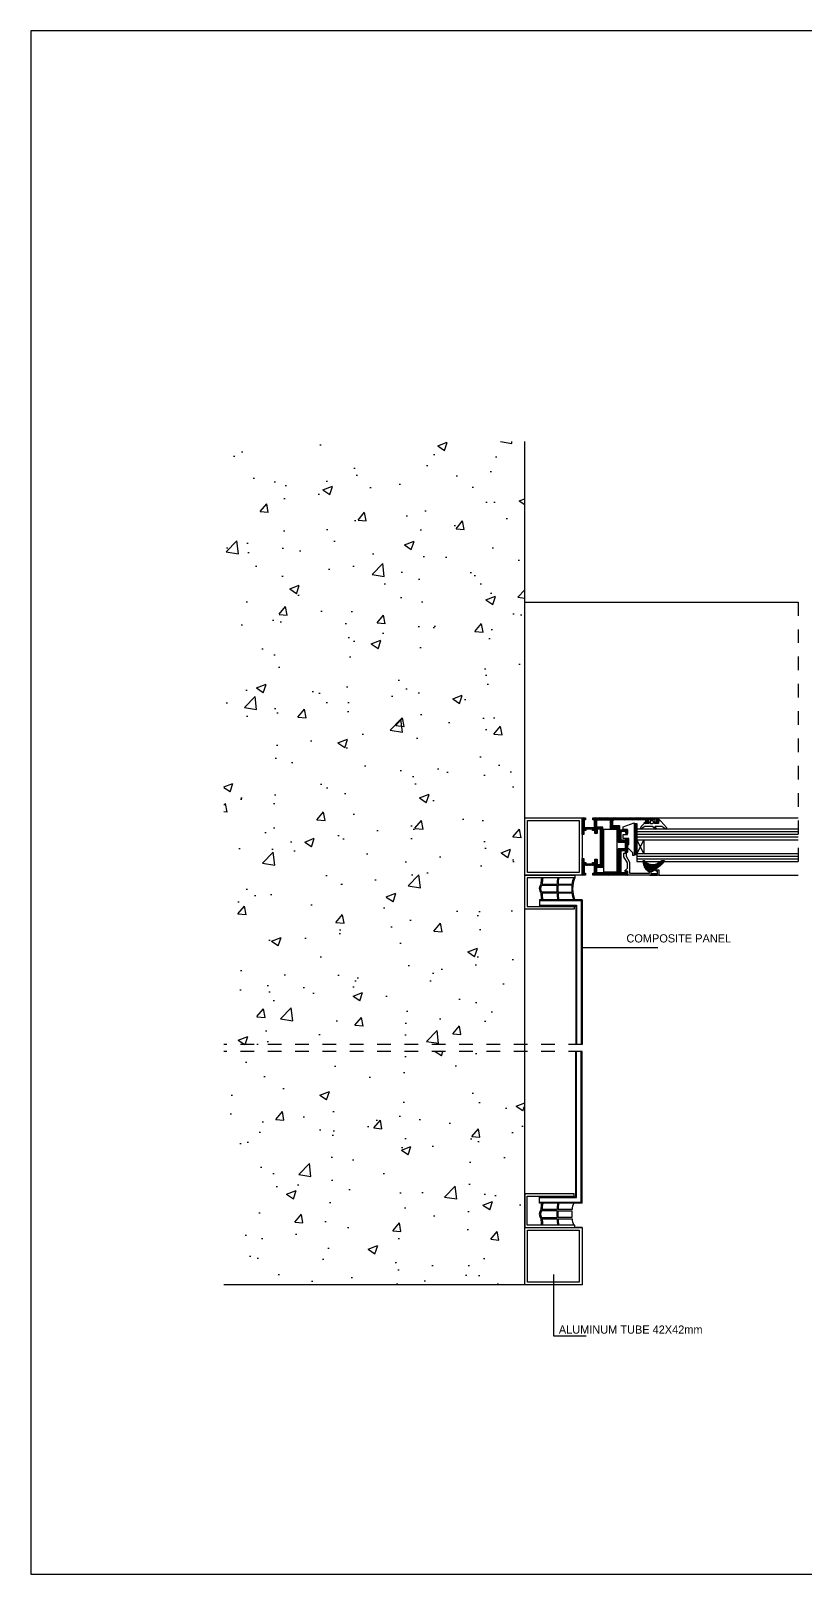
# Model space of a CAD drawing. Header units: millimetres. Extents: x 1398 to 1463.6, y 278.6 to 295.8.
# Drawn here: x 1397.95 to 1403.62, y 284.5 to 295.8 of the extents above; entities that cross this region are included whole.
import ezdxf

# ---------------------------------------------------------------- set-up
doc = ezdxf.new("R2010")
doc.units = ezdxf.units.MM
doc.linetypes.add('CENTER', pattern=[2, 1.25, -0.25, 0.25, -0.25])
for name, color, linetype in [('ACCES', 1, 'Continuous'), ('HATCH', 9, 'Continuous'), ('JOINT', 3, 'Continuous'), ('PARC', 8, 'Continuous'), ('PROFIL', 7, 'Continuous')]:
    doc.layers.add(name, color=color, linetype=linetype)
doc.styles.add('2', font='SCRIPTC.SHX', dxfattribs={"height": 0.2})
doc.styles.add('ROMANS', font='romans')

# ---------------------------------------------------------------- blocks, each defined once
blk = doc.blocks.new('2647000')
at = {"layer": 'ACCES'}
for p, q in [((-40.8, 7.6), (-40.8, -15.4)), ((-40.3, 7.6), (-40.3, -15.4)), ((-39.8, 7.6), (-39.8, -15.4))]:
    blk.add_line(p, q, dxfattribs=at)
blk.add_lwpolyline([(-39.3, 7.6), (-41.3, 7.6), (-41.3, -15.4), (-39.3, -15.4)], dxfattribs=at)
blk.add_lwpolyline([(-35.3, -10.9), (-34.3, -10.9), (-34.3, -7.9), (-35.3, -7.9), (-35.3, -3.4), (-31.3, -3.4), (-31.3, -0.4), (-34.3, -0.4), (-34.3, 3.1), (-31.3, 3.1), (-31.3, 5.1), (-39.3, 8.1), (-39.3, -15.9), (-38.3, -15.9), (-38.3, -13.9)], close=True, dxfattribs=at)
blk = doc.blocks.new('2891000')
at = {"layer": 'JOINT'}
for points in [[(-4.8, -1), (-4.1, 0), (0, 0), (0.7, -1), (0, -1.7), (0, -2.6, 0.437315), (0.2, -2.8), (3.5, -2.8), (5, -4.2), (5.5, -4.8), (6.5, -6.4), (6.3, -6.8), (5.6, -6.8), (3.6, -5.1, 0.220218), (2.2, -4.7), (-1.7, -4.7, 0.219129), (-3, -5.3), (-3.9, -6.1), (-4.8, -6.8, -0.941913), (-5.4, -6.1), (-4.6, -5.5, 0.575211), (-4.7, -4.8), (-8.5, -4.7, 0.163808), (-10.1, -5.2), (-11.6, -6.2), (-12.3, -6.8, -0.908296), (-13, -6), (-8.6, -1), (-7.7, -0.2, -0.490718), (-7.2, -0.3), (-7.1, -2.8), (-4.3, -2.8, 0.400714), (-4.1, -2.6), (-4.1, -1.7), (-4.8, -1)], [(-2.7, -0.9), (-1.4, -0.9, -0.351446), (-0.8, -1.4), (-0.8, -2.2, -0.374324), (-1.2, -2.8), (-2.7, -2.8, -0.372254), (-3.3, -2.3), (-3.3, -1.5, -0.421985), (-2.7, -0.9, -0.986857)]]:
    blk.add_lwpolyline(points, format="xyb", dxfattribs=at)
blk = doc.blocks.new('2562000')
blk.add_lwpolyline([(-10, -31), (-10, 0), (0, 0), (0, -31)], close=True)
blk = doc.blocks.new('*X4')
at = {"color": 0}
for p, q in [((16.1, 67.4), (18, 69.3)), ((16.1, 68.3), (17.1, 69.3)), ((16.1, 69.2), (16.2, 69.3)), ((17.5, 67.3), (16.1, 68.7)), ((16.1, 66.5), (17.5, 67.9)), ((17.5, 66.5), (16.1, 67.8)), ((17.5, 68.2), (16.5, 69.3)), ((18.3, 68.3), (17.3, 69.3)), ((17.9, 68.3), (18.9, 69.3)), ((19.2, 68.3), (18.2, 69.3)), ((18.8, 68.3), (19.8, 69.3)), ((20.1, 68.3), (19.1, 69.3)), ((19.7, 68.3), (20.7, 69.3)), ((21, 68.3), (20, 69.3)), ((20.6, 68.3), (21.6, 69.3)), ((21.9, 68.3), (20.9, 69.3)), ((21.4, 68.3), (22.4, 69.3)), ((22.8, 68.3), (21.8, 69.3)), ((22.3, 68.3), (23.3, 69.3)), ((23.6, 68.3), (22.6, 69.3)), ((23.2, 68.3), (24.2, 69.3)), ((25.5, 67.3), (23.5, 69.3)), ((24.1, 68.3), (25.1, 69.3)), ((24.3, 66.8), (26.9, 69.3)), ((24.3, 67.6), (26, 69.3)), ((25.9, 67.7), (24.4, 69.3)), ((26.8, 67.7), (25.3, 69.3)), ((26.2, 67.7), (27.7, 69.3)), ((27.7, 67.7), (26.2, 69.3)), ((27.1, 67.7), (28.6, 69.3)), ((28.6, 67.7), (27.1, 69.3)), ((29.5, 67.7), (27.9, 69.3)), ((28, 67.7), (29.5, 69.3)), ((30.4, 67.7), (28.8, 69.3)), ((28.9, 67.7), (30.4, 69.3)), ((29.7, 67.7), (31.3, 69.3)), ((31.2, 67.7), (29.7, 69.3)), ((30.6, 67.7), (32.2, 69.3)), ((32.1, 67.7), (30.6, 69.3)), ((31.5, 67.7), (33, 69.3)), ((33, 67.7), (31.5, 69.3)), ((32.4, 67.7), (33.9, 69.3)), ((33.9, 67.7), (32.4, 69.3)), ((34.8, 67.7), (33.2, 69.3)), ((33.3, 67.7), (34.8, 69.3)), ((35.7, 67.7), (34.1, 69.3)), ((34.2, 67.7), (35.7, 69.3)), ((35, 67.7), (36.6, 69.3)), ((36.5, 67.7), (35, 69.3)), ((35.9, 67.7), (37.5, 69.3)), ((37.4, 67.7), (35.9, 69.3)), ((36.8, 67.7), (38.3, 69.3)), ((38.3, 67.7), (36.8, 69.3)), ((37.7, 67.7), (39.2, 69.3)), ((39.2, 67.7), (37.7, 69.3)), ((38.6, 67.7), (40.1, 69.3)), ((40.1, 67.7), (38.6, 69.3)), ((41, 67.7), (39.4, 69.3)), ((39.5, 67.7), (41, 69.3)), ((40.3, 67.7), (41.9, 69.3)), ((41.9, 67.7), (40.3, 69.3)), ((41.2, 67.7), (42.8, 69.3)), ((42.7, 67.7), (41.2, 69.3)), ((42.1, 67.7), (43.6, 69.3)), ((43.6, 67.7), (42.1, 69.3)), ((43, 67.7), (44.5, 69.3)), ((44.5, 67.7), (43, 69.3)), ((43.9, 67.7), (45.4, 69.3)), ((45.4, 67.7), (43.9, 69.3)), ((46.3, 67.7), (44.7, 69.3)), ((44.8, 67.7), (46.3, 69.3)), ((47.2, 67.7), (45.6, 69.3)), ((45.7, 67.7), (47.2, 69.3)), ((46.5, 67.7), (48.1, 69.3)), ((48, 67.7), (46.5, 69.3)), ((47.4, 67.7), (49, 69.3)), ((51.6, 65.1), (47.4, 69.3)), ((48.3, 67.7), (49.8, 69.3)), ((51.6, 65.9), (48.3, 69.3)), ((49, 67.6), (50.7, 69.3)), ((51.6, 66.8), (49.2, 69.3)), ((49.5, 67.1), (51.6, 69.3)), ((49.9, 66.7), (52.5, 69.3)), ((51.6, 67.7), (50, 69.3)), ((52.5, 67.7), (50.9, 69.3)), ((51.8, 67.7), (53.4, 69.3)), ((53.3, 67.7), (51.8, 69.3)), ((52.7, 67.7), (54.3, 69.3)), ((54.2, 67.7), (52.7, 69.3)), ((53.6, 67.7), (55.1, 69.3)), ((55.1, 67.7), (53.6, 69.3)), ((54.5, 67.7), (56, 69.3)), ((56, 67.7), (54.5, 69.3)), ((56.9, 67.7), (55.3, 69.3)), ((55.4, 67.7), (56.9, 69.3)), ((57.8, 67.7), (56.2, 69.3)), ((56.3, 67.7), (57.8, 69.3)), ((57.1, 67.7), (58.7, 69.3)), ((58.6, 67.7), (57.1, 69.3)), ((58, 67.7), (59.6, 69.3)), ((59.5, 67.7), (58, 69.3)), ((58.9, 67.7), (60.4, 69.3)), ((60.4, 67.7), (58.9, 69.3)), ((59.8, 67.7), (61.3, 69.3)), ((63.1, 65.9), (59.8, 69.3)), ((63.1, 66.8), (60.6, 69.3)), ((60.7, 67.7), (62.2, 69.3)), ((61.3, 66.6), (64, 69.3)), ((61.3, 67.5), (63.1, 69.3)), ((63.1, 67.7), (61.5, 69.3)), ((63.9, 67.7), (62.4, 69.3)), ((64.2, 68.4), (63.3, 69.3)), ((63.3, 67.7), (64.2, 68.6)), ((69.7, 68.8), (70.2, 69.3)), ((69.7, 68), (71, 69.3)), ((72.1, 66.6), (69.7, 69)), ((70, 67.9), (69.7, 68.2)), ((72.1, 67.5), (70.4, 69.3)), ((70.6, 67.9), (71.9, 69.3)), ((70.6, 67.1), (72.1, 68.6)), ((72.1, 68.4), (71.3, 69.3)), ((72.1, 69.3), (72.1, 69.3)), ((16.1, 65.6), (17.5, 67)), ((17.9, 65.2), (16.1, 66.9)), ((17, 65.2), (16.1, 66.1)), ((16.6, 65.2), (17.5, 66.1)), ((17.5, 65.2), (18.3, 66.1)), ((18.8, 65.2), (17.9, 66.1)), ((18.3, 65.2), (19, 65.9)), ((19, 65.8), (18.8, 66.1)), ((23.2, 65.6), (23.6, 66)), ((24.1, 65.2), (23.2, 66)), ((23.2, 65.2), (23.2, 65.2)), ((23.6, 65.2), (25.5, 67.1)), ((25, 65.2), (24.1, 66)), ((25.5, 66.4), (24.3, 67.6)), ((25.9, 65.2), (24.3, 66.7)), ((24.5, 65.2), (25.5, 66.2)), ((25.4, 65.2), (26.3, 66)), ((26.5, 65.4), (25.9, 66)), ((26.3, 65.2), (26.5, 65.4)), ((38.9, 58.4), (41.2, 60.6)), ((38.9, 59.3), (40.3, 60.6)), ((38.9, 60.2), (39.4, 60.6)), ((40.1, 58.9), (38.9, 60)), ((40.1, 58), (38.9, 59.2)), ((39.3, 57.9), (38.9, 58.3)), ((40.6, 59.2), (39.3, 60.6)), ((39.4, 57.9), (40.1, 58.6)), ((41.5, 59.2), (40.2, 60.6)), ((40.7, 59.2), (42, 60.6)), ((42.4, 59.2), (41, 60.6)), ((41.6, 59.2), (42.9, 60.6)), ((43.3, 59.2), (41.9, 60.6)), ((42.4, 59.2), (43.8, 60.6)), ((45.6, 57.8), (42.8, 60.6)), ((43.3, 59.2), (47.6, 63.5)), ((45.6, 58.7), (43.7, 60.6)), ((43.8, 58.8), (45.6, 60.7)), ((43.8, 57.9), (45.6, 59.8)), ((43.8, 57), (45.6, 58.9)), ((45.6, 56.9), (43.8, 58.8)), ((43.8, 56.1), (45.6, 58)), ((45.6, 56), (43.8, 57.9)), ((43.8, 55.3), (45.6, 57.1)), ((45.6, 55.1), (43.8, 57)), ((44.6, 61.4), (46.7, 63.5)), ((44.6, 62.3), (45.9, 63.5)), ((44.6, 63.2), (45, 63.5)), ((46.4, 61.4), (44.6, 63.2)), ((45.6, 61.3), (44.6, 62.3)), ((45.6, 60.4), (44.6, 61.4)), ((45.6, 59.5), (44.6, 60.6)), ((47.3, 61.4), (45.2, 63.5)), ((48.2, 61.4), (46.1, 63.5)), ((46.4, 61.4), (48.5, 63.5)), ((49, 61.4), (46.9, 63.5)), ((47.3, 61.4), (49.4, 63.5)), ((49.9, 61.4), (47.8, 63.5)), ((48.2, 61.4), (51.6, 64.9)), ((50.8, 61.4), (48.7, 63.5)), ((49.1, 61.4), (51.6, 64)), ((51.6, 61.5), (49.6, 63.5)), ((49.9, 65.8), (51.6, 67.5)), ((49.9, 64.9), (51.6, 66.6)), ((51.6, 64.2), (49.9, 65.9)), ((49.9, 64), (51.6, 65.8)), ((51.6, 63.3), (49.9, 65)), ((51.6, 62.4), (49.9, 64.2)), ((50, 61.4), (51.6, 63.1)), ((50.8, 61.4), (51.6, 62.2)), ((57.1, 60.6), (58.9, 62.5)), ((57.1, 61.5), (58.1, 62.5)), ((57.1, 62.4), (57.2, 62.5)), ((57.1, 59.7), (59.8, 62.5)), ((58.6, 60.7), (57.1, 62.3)), ((58.6, 59.9), (57.1, 61.4)), ((58.6, 59), (57.1, 60.5)), ((57.1, 58.8), (58.6, 60.4)), ((58.6, 58.1), (57.1, 59.6)), ((57.1, 57.9), (58.6, 59.5)), ((58.6, 57.2), (57.1, 58.7)), ((57.1, 57.1), (58.6, 58.6)), ((58.6, 56.3), (57.1, 57.9)), ((57.1, 56.2), (58.6, 57.7)), ((58.6, 55.4), (57.1, 57)), ((57.1, 55.3), (58.6, 56.8)), ((59.1, 61.1), (57.7, 62.5)), ((60, 61.1), (58.6, 62.5)), ((59.3, 61.1), (60.7, 62.5)), ((60.9, 61.1), (59.5, 62.5)), ((60.2, 61.1), (63.1, 64)), ((62.8, 60.1), (60.4, 62.5)), ((61.1, 61.1), (63.1, 63.1)), ((61.1, 60.2), (63.1, 62.3)), ((61.1, 59.3), (63.9, 62.1)), ((61.1, 58.5), (64.8, 62.1)), ((62.8, 59.2), (61.1, 60.9)), ((62.8, 58.3), (61.1, 60)), ((62.5, 57.7), (61.1, 59.1)), ((61.6, 57.7), (61.1, 58.2)), ((61.2, 57.7), (62.8, 59.3)), ((61.3, 65.7), (63.1, 67.6)), ((63.1, 65), (61.3, 66.9)), ((61.3, 64.8), (63.1, 66.7)), ((63.1, 64.1), (61.3, 66)), ((61.3, 63.9), (63.1, 65.8)), ((63.1, 63.2), (61.3, 65.1)), ((61.3, 63), (63.1, 64.9)), ((63.1, 62.4), (61.3, 64.2)), ((64.5, 60.1), (61.3, 63.4)), ((63.7, 60.1), (61.3, 62.5)), ((62.1, 57.7), (62.8, 58.4)), ((64.6, 60.9), (63.4, 62.1)), ((63.6, 60.1), (65.7, 62.1)), ((65.5, 60.9), (64.3, 62.1)), ((64.5, 60.1), (64.5, 60.1)), ((66.3, 60.9), (65.1, 62.1)), ((65.4, 60.9), (66.5, 62.1)), ((67.2, 60.9), (66, 62.1)), ((66.2, 60.9), (67.4, 62.1)), ((68.1, 60.9), (66.9, 62.1)), ((67.1, 60.9), (68.3, 62.1)), ((69, 60.9), (67.8, 62.1)), ((68, 60.9), (69.2, 62.1)), ((70.7, 60.1), (68.7, 62.1)), ((68.9, 60.9), (70.1, 62.1)), ((69.4, 60.6), (72.1, 63.3)), ((69.8, 60.1), (69.4, 60.5)), ((72.1, 59.6), (69.6, 62.1)), ((69.8, 60.1), (72.1, 62.4)), ((72.1, 60.4), (70.5, 62.1)), ((70.6, 66.2), (72.1, 67.7)), ((72.1, 65.7), (70.6, 67.3)), ((70.6, 65.3), (72.1, 66.8)), ((72.1, 64.9), (70.6, 66.4)), ((70.6, 64.4), (72.1, 66)), ((72.1, 64), (70.6, 65.5)), ((70.6, 63.6), (72.1, 65.1)), ((72.1, 63.1), (70.6, 64.6)), ((70.6, 62.7), (72.1, 64.2)), ((72.1, 62.2), (70.6, 63.7)), ((72.1, 61.3), (70.6, 62.8)), ((70.7, 60.1), (72.1, 61.5)), ((70.8, 59.3), (72.1, 60.7)), ((72.1, 58.7), (70.8, 60)), ((70.8, 58.4), (72.1, 59.8)), ((72.1, 57.8), (70.8, 59.1)), ((70.8, 57.5), (72.1, 58.9)), ((72, 57), (70.8, 58.2)), ((71.1, 57), (70.8, 57.4)), ((71.2, 57), (72.1, 58)), ((72, 57), (72.1, 57.1)), ((38.9, 53.1), (39.8, 54)), ((41.4, 51.4), (38.9, 53.9)), ((38.9, 52.2), (40.1, 53.4)), ((38.9, 50.4), (41.6, 53.1)), ((38.9, 51.3), (40.7, 53.1)), ((40.5, 51.4), (38.9, 53)), ((40.5, 50.6), (38.9, 52.1)), ((40.5, 49.7), (38.9, 51.2)), ((38.9, 49.6), (40.5, 51.1)), ((40.5, 48.8), (38.9, 50.3)), ((38.9, 48.7), (40.5, 50.2)), ((40.5, 47.9), (38.9, 49.4)), ((38.9, 47.8), (40.5, 49.3)), ((40.5, 47), (38.9, 48.6)), ((38.9, 46.9), (40.5, 48.4)), ((41.5, 45.1), (38.9, 47.7)), ((38.9, 46), (40.5, 47.6)), ((40.6, 45.1), (38.9, 46.8)), ((38.9, 45.1), (40.5, 46.7)), ((38.9, 44.3), (41.2, 46.5)), ((40.4, 44.4), (38.9, 45.9)), ((40.1, 53.6), (39.7, 54)), ((42.3, 51.4), (40.6, 53.1)), ((40.7, 45.1), (42, 46.5)), ((40.8, 51.4), (42.5, 53.1)), ((42.4, 45.1), (41, 46.5)), ((43.2, 51.4), (41.5, 53.1)), ((41.6, 45.1), (42.9, 46.5)), ((41.7, 51.4), (43.4, 53.1)), ((43.3, 45.1), (41.9, 46.5)), ((44.1, 51.4), (42.4, 53.1)), ((42.5, 45.1), (43.8, 46.5)), ((42.6, 51.4), (45.6, 54.5)), ((45.6, 43.6), (42.8, 46.5)), ((44.9, 51.4), (43.2, 53.1)), ((43.3, 45.1), (44.7, 46.5)), ((43.4, 51.4), (45.6, 53.6)), ((45.6, 44.5), (43.7, 46.5)), ((43.8, 54.4), (45.6, 56.3)), ((45.6, 54.2), (43.8, 56.1)), ((43.8, 53.5), (45.6, 55.4)), ((45.6, 53.3), (43.8, 55.2)), ((45.6, 52.5), (43.8, 54.3)), ((45.6, 51.6), (43.8, 53.5)), ((43.8, 44.7), (45.6, 46.5)), ((43.8, 43.8), (45.6, 45.6)), ((44.3, 51.4), (45.6, 52.7)), ((45.6, 45.4), (44.6, 46.5)), ((45.2, 51.4), (45.6, 51.8)), ((45.6, 46.3), (45.5, 46.5)), ((58.6, 54.6), (57.1, 56.1)), ((57.1, 54.4), (58.6, 55.9)), ((58.6, 53.7), (57.1, 55.2)), ((57.1, 53.5), (58.6, 55.1)), ((58.6, 52.8), (57.1, 54.3)), ((57.1, 52.6), (58.6, 54.2)), ((58.6, 51.9), (57.1, 53.4)), ((57.1, 51.7), (58.6, 53.3)), ((58.6, 51), (57.1, 52.5)), ((57.1, 50.9), (58.6, 52.4)), ((58.6, 50.1), (57.1, 51.7)), ((57.1, 50), (58.6, 51.5)), ((58.6, 49.2), (57.1, 50.8)), ((57.1, 49.1), (58.6, 50.6)), ((58.6, 48.4), (57.1, 49.9)), ((57.1, 48.2), (58.6, 49.7)), ((58.6, 47.5), (57.1, 49)), ((57.1, 47.3), (58.6, 48.9)), ((58.6, 46.6), (57.1, 48.1)), ((57.1, 46.4), (58.6, 48)), ((58.6, 45.7), (57.1, 47.2)), ((57.1, 45.6), (58.6, 47.1)), ((58.6, 44.8), (57.1, 46.4)), ((57.1, 44.7), (58.6, 46.2)), ((58.6, 43.9), (57.1, 45.5)), ((57.1, 43.8), (58.6, 45.3)), ((40.4, 43.5), (38.9, 45)), ((39, 44.1), (38.9, 44.1)), ((39.5, 43.9), (40.4, 44.9)), ((40.1, 43.6), (40.4, 44)), ((43.8, 42.9), (45.6, 44.8)), ((45.6, 42.7), (43.8, 44.6)), ((43.8, 42), (45.6, 43.9)), ((45.6, 41.9), (43.8, 43.7)), ((43.8, 41.1), (45.6, 43)), ((45.6, 41), (43.8, 42.8)), ((43.8, 40.2), (45.6, 42.1)), ((45.6, 40.1), (43.8, 42)), ((43.8, 39.4), (45.6, 41.2)), ((45.6, 39.2), (43.8, 41.1)), ((43.8, 38.5), (45.6, 40.3)), ((45.6, 38.3), (43.8, 40.2)), ((43.8, 37.6), (45.6, 39.5)), ((45.6, 37.4), (43.8, 39.3)), ((43.8, 36.7), (45.6, 38.6)), ((45.6, 36.6), (43.8, 38.4)), ((43.8, 35.8), (45.6, 37.7)), ((45.6, 35.7), (43.8, 37.5)), ((43.8, 34.9), (45.6, 36.8)), ((45.6, 34.8), (43.8, 36.7)), ((43.8, 34), (45.6, 35.9)), ((45.6, 33.9), (43.8, 35.8)), ((43.8, 33.2), (45.6, 35)), ((45.6, 33), (43.8, 34.9)), ((43.8, 32.3), (45.6, 34.2)), ((45.6, 32.1), (43.8, 34)), ((58.6, 43.1), (57.1, 44.6)), ((57.1, 42.9), (58.6, 44.4)), ((58.6, 42.2), (57.1, 43.7)), ((57.1, 42), (58.6, 43.6)), ((58.6, 41.3), (57.1, 42.8)), ((57.1, 41.1), (58.6, 42.7)), ((58.6, 40.4), (57.1, 41.9)), ((57.1, 40.3), (58.6, 41.8)), ((58.6, 39.5), (57.1, 41.1)), ((57.1, 39.4), (58.6, 40.9)), ((58.6, 38.6), (57.1, 40.2)), ((57.1, 38.5), (58.6, 40)), ((58.6, 37.8), (57.1, 39.3)), ((57.1, 37.6), (58.6, 39.1)), ((58.6, 36.9), (57.1, 38.4)), ((57.1, 36.7), (58.6, 38.3)), ((58.6, 36), (57.1, 37.5)), ((57.1, 35.8), (58.6, 37.4)), ((60.6, 33.1), (57.1, 36.6)), ((57.1, 35), (58.6, 36.5)), ((59.7, 33.1), (57.1, 35.8)), ((57.1, 34.1), (58.6, 35.6)), ((57.1, 33.2), (59, 35.1)), ((58.9, 33.1), (57.1, 34.9)), ((58, 33.1), (57.1, 34)), ((57.8, 33.1), (59.9, 35.1)), ((58.7, 33.1), (60.7, 35.1)), ((63.1, 31.4), (59.5, 35.1)), ((59.6, 33.1), (63, 36.5)), ((63.1, 32.3), (60.3, 35.1)), ((60.5, 33.1), (63.9, 36.5)), ((61.1, 38.1), (61.8, 38.9)), ((61.1, 37.2), (62.7, 38.9)), ((62.8, 37.1), (61.1, 38.8)), ((61.1, 36.4), (62.8, 38.1)), ((64.6, 34.4), (61.1, 37.9)), ((61.1, 35.5), (62.8, 37.2)), ((63.7, 34.4), (61.1, 37)), ((63.1, 34.1), (61.1, 36.1)), ((63.1, 33.2), (61.1, 35.2)), ((61.3, 33), (64.5, 36.2)), ((61.3, 32.1), (63.1, 34)), ((62.8, 38), (61.9, 38.9)), ((62.8, 38.8), (62.8, 38.9)), ((65.4, 34.4), (63.4, 36.5)), ((63.6, 34.4), (64.8, 35.6)), ((64.5, 36.3), (64.3, 36.5)), ((64.5, 34.4), (65.7, 35.6)), ((66.3, 34.4), (65.1, 35.6)), ((65.4, 34.4), (66.6, 35.6)), ((67.2, 34.4), (66, 35.6)), ((66.3, 34.4), (67.4, 35.6)), ((68.1, 34.4), (66.9, 35.6)), ((67.1, 34.4), (68.3, 35.6)), ((69, 34.4), (67.8, 35.6)), ((68, 34.4), (69.2, 35.6)), ((69.9, 34.4), (68.7, 35.6)), ((68.9, 34.4), (72.1, 37.7)), ((69.4, 35.9), (70.1, 36.5)), ((72.1, 33), (69.4, 35.7)), ((72.1, 33.9), (69.6, 36.5)), ((69.8, 34.4), (72.1, 36.8)), ((72.1, 34.8), (70.5, 36.5)), ((70.6, 34.4), (72.1, 35.9)), ((70.6, 33.5), (72.1, 35)), ((70.6, 32.6), (72.1, 34.1)), ((70.8, 39), (71.4, 39.5)), ((70.8, 38.1), (72.1, 39.4)), ((72.1, 37.5), (70.8, 38.8)), ((70.8, 37.2), (72.1, 38.6)), ((72.1, 36.6), (70.8, 37.9)), ((72.1, 35.7), (70.8, 37)), ((72.1, 38.3), (70.9, 39.5)), ((72.1, 39.2), (71.8, 39.5)), ((38.9, 29.2), (40.4, 30.6)), ((38.9, 28.3), (40.4, 29.8)), ((38.9, 27.5), (40.6, 29.2)), ((40.8, 27.3), (38.9, 29.1)), ((39.9, 27.3), (38.9, 28.2)), ((39, 27.3), (38.9, 27.3)), ((41.7, 27.3), (39, 29.9)), ((40.4, 29.4), (39.6, 30.2)), ((39.7, 27.3), (41.5, 29.2)), ((40.4, 30.3), (40.2, 30.5)), ((40.5, 27.3), (42.4, 29.2)), ((42.5, 27.3), (40.7, 29.2)), ((41.4, 27.3), (43.3, 29.2)), ((43.4, 27.3), (41.6, 29.2)), ((42.3, 27.3), (45.6, 30.6)), ((44.3, 27.3), (42.4, 29.2)), ((43.2, 27.3), (45.6, 29.7)), ((45.2, 27.3), (43.3, 29.2)), ((43.8, 31.4), (45.6, 33.3)), ((45.6, 31.3), (43.8, 33.1)), ((43.8, 30.5), (45.6, 32.4)), ((45.6, 30.4), (43.8, 32.2)), ((43.8, 29.6), (45.6, 31.5)), ((45.6, 29.5), (43.8, 31.4)), ((47, 27.3), (43.8, 30.5)), ((46.1, 27.3), (43.8, 29.6)), ((44.1, 27.3), (45.8, 29)), ((45, 27.3), (46.7, 29)), ((45.8, 27.3), (47.5, 29)), ((47.8, 27.3), (46.1, 29)), ((46.7, 27.3), (48.4, 29)), ((48.7, 27.3), (47, 29)), ((47.6, 27.3), (49.3, 29)), ((49.6, 27.3), (47.9, 29)), ((48.5, 27.3), (50.2, 29)), ((50.5, 27.3), (48.8, 29)), ((49.4, 27.3), (51.1, 29)), ((51.4, 27.3), (49.7, 29)), ((50.3, 27.3), (52, 29)), ((52.3, 27.3), (50.6, 29)), ((51.1, 27.3), (52.8, 29)), ((53.2, 27.3), (51.4, 29)), ((52, 27.3), (53.7, 29)), ((54, 27.3), (52.3, 29)), ((52.9, 27.3), (54.6, 29)), ((54.9, 27.3), (53.2, 29)), ((53.8, 27.3), (55.5, 29)), ((55.7, 27.4), (54.1, 29)), ((54.7, 27.3), (55.7, 28.3)), ((55.7, 28.3), (55, 29)), ((55.6, 27.3), (55.7, 27.4)), ((55.7, 28.3), (56.4, 29)), ((55.7, 27.4), (57.3, 29)), ((56.7, 27.3), (55.7, 28.3)), ((55.8, 27.3), (55.7, 27.4)), ((57.6, 27.3), (55.9, 29)), ((56.5, 27.3), (58.2, 29)), ((58.5, 27.3), (56.8, 29)), ((57.1, 33.1), (57.1, 33.1)), ((57.3, 27.3), (59, 29)), ((59.3, 27.3), (57.6, 29)), ((58.2, 27.3), (59.9, 29)), ((60.2, 27.3), (58.5, 29)), ((59.1, 27.3), (60.8, 29)), ((61.1, 27.3), (59.4, 29)), ((60, 27.3), (63.1, 30.4)), ((62, 27.3), (60.3, 29)), ((60.9, 27.3), (63.1, 29.6)), ((62.9, 27.3), (61.2, 29)), ((61.3, 31.2), (63.1, 33.1)), ((63.1, 30.5), (61.3, 32.4)), ((61.3, 30.3), (63.1, 32.2)), ((63.1, 29.7), (61.3, 31.5)), ((61.3, 29.5), (63.1, 31.3)), ((64.2, 27.8), (61.3, 30.7)), ((63.8, 27.3), (61.3, 29.8)), ((61.8, 27.3), (63.3, 28.8)), ((62.6, 27.3), (64.2, 28.8)), ((63.5, 27.3), (64.2, 27.9)), ((64.2, 28.6), (64, 28.8)), ((69.7, 27.3), (72.1, 29.7)), ((69.7, 28.2), (70.2, 28.6)), ((70.8, 27.3), (69.7, 28.4)), ((69.9, 27.3), (69.7, 27.5)), ((71.7, 27.3), (70.4, 28.6)), ((72.1, 32.2), (70.6, 33.7)), ((70.6, 31.7), (72.1, 33.3)), ((72.1, 31.3), (70.6, 32.8)), ((70.6, 30.9), (72.1, 32.4)), ((72.1, 30.4), (70.6, 31.9)), ((70.6, 30), (72.1, 31.5)), ((72.1, 29.5), (70.6, 31)), ((70.6, 29.1), (72.1, 30.6)), ((72.1, 28.6), (70.6, 30.1)), ((72.1, 27.7), (70.6, 29.2)), ((70.6, 27.3), (72.1, 28.8)), ((71.5, 27.3), (72.1, 28))]:
    blk.add_line(p, q, dxfattribs=at)
blk = doc.blocks.new('8050000')
at = {"layer": 'PROFIL'}
blk.add_lwpolyline([(-14.2, 37.9), (-12.5, 37.9), (-12.5, 38.8), (-13.5, 38.8), (-13.5, 40.5), (9.9, 40.5), (10.9, 39.5), (10.9, 36.3), (5.6, 36.3), (5.6, 33.3), (-0.1, 33.3), (-0.1, 30.6), (1.1, 30.6), (1.1, 32), (4.8, 32), (4.8, 25.8), (1.1, 25.8), (1.1, 26.7), (-0.1, 26.7), (-0.1, 16.8), (1.4, 16.2), (1.4, 17.8), (4.8, 17.8), (4.8, 1.9), (1.4, 1.9), (1.4, 3.4), (-0.1, 2.6), (-0.1, 0), (25.2, 0), (25.2, 1.5), (24.1, 1.5), (24.1, 7.2), (31.6, 7.2), (31.6, 1.4), (30.7, 1.4), (30.7, 0), (33.1, 0), (33.1, 12.3), (31.8, 12.3), (31.8, 9.2), (30.4, 9.2), (30.4, 8.3), (25.5, 8.3), (25.5, 9.2), (23.8, 9.2), (23.8, 11.6), (22.1, 11.6), (22.1, 7.8), (19.6, 7.8), (19.6, 33.8), (22.1, 33.8), (22.1, 30.4), (23.8, 30.4), (23.8, 32.8), (25.5, 32.8), (25.5, 33.7), (30.4, 33.7), (30.4, 32.8), (31.8, 32.8), (31.8, 29.7), (33.1, 29.7), (33.1, 42), (30.7, 42), (30.7, 40.6), (31.6, 40.6), (31.6, 34.8), (24.1, 34.8), (24.1, 40.5), (25.2, 40.5), (25.2, 42), (-22.9, 42), (-22.9, 37.9), (-20, 37.9), (-20, 38.8), (-21.5, 38.8), (-21.5, 41), (-14.7, 41), (-14.7, 38.8), (-15.8, 38.8), (-15.8, 37.9), (-13.5, 37.9)], dxfattribs=at)
blk.add_lwpolyline([(12.6, 40.5), (12.6, 34.2), (6.6, 34.2), (6.6, 24.1), (1.5, 24.1), (1.5, 19.2), (6.6, 19.2), (6.6, 1.7), (22.3, 1.7), (22.3, 5.8), (18, 5.8), (18, 35.2), (22.3, 35.2), (22.3, 40.5)], close=True, dxfattribs=at)
blk.add_blockref('2562000', (17.4, 33.4))
at = {"layer": 'HATCH'}
blk.add_blockref('*X4', (-39, -27.3), dxfattribs=at)
blk = doc.blocks.new('2896000')
at = {"layer": 'JOINT', "color": 3, "linetype": 'Continuous'}
mesh = blk.add_polyface(dxfattribs=at)
corners = [(20.4, 2.8), (19.8, 2.8), (20.8, 2.9), (19.8, 2.9), (2.9, 2.9), (20.8, 2.9), (19.8, 2.9), (2.9, 2.9), (2.8, 2.9), (20.8, 2.9), (19.8, 2.9), (3.1, 2.9), (2.2, 2.9), (20.8, 2.9), (19.7, 2.9), (3.2, 2.9), (1.5, 2.9), (20.8, 2.9), (19.7, 2.9), (3.6, 2.9), (1.5, 2.9), (20.9, 3), (19.6, 3), (3.9, 3), (1.4, 3), (20.9, 3.1), (19.6, 3.1), (4.1, 3.1), (1.3, 3.1), (20.9, 3.2), (19.4, 3.2), (4.4, 3.2), (1.3, 3.2), (20.9, 3.3), (19.3, 3.3), (4.6, 3.3), (1.3, 3.3), (20.8, 3.6), (19, 3.6), (5.1, 3.6), (1.3, 3.6), (20.8, 3.6), (19, 3.6), (5.1, 3.6), (1.3, 3.6), (20.8, 3.9), (18.6, 3.9), (5.6, 3.9), (1.5, 3.9), (20.8, 3.9), (18.6, 3.9), (5.6, 3.9), (1.5, 3.9), (20.7, 4.2), (18.3, 4.2), (6, 4.2), (1.9, 4.2), (20.7, 4.3), (18.2, 4.3), (6.1, 4.3), (1.9, 4.3), (20.7, 4.8), (17.7, 4.8), (6.8, 4.8), (2.5, 4.8), (20.6, 5.1), (17.4, 5.1), (7.2, 5.1), (2.8, 5.1), (20.6, 5.1), (17.3, 5.1), (7.3, 5.1), (2.8, 5.1), (20.5, 5.6), (16.5, 5.6), (8.1, 5.6), (3.3, 5.6), (20.5, 5.6), (16.5, 5.6), (8.2, 5.6), (3.4, 5.6), (20.5, 5.8), (16, 5.8), (8.5, 5.8), (3.6, 5.8), (20.4, 6.3), (14.6, 6.3), (9.7, 6.3), (4.1, 6.3), (20.3, 6.4), (14.2, 6.4), (9.9, 6.4), (4.2, 6.4), (20.3, 6.6), (13.2, 6.6), (10.7, 6.6), (4.4, 6.6), (20.3, 6.6), (13.1, 6.6), (10.8, 6.6), (4.4, 6.6), (20.3, 6.6), (12.7, 6.6), (10.9, 6.6), (4.4, 6.6), (20.3, 6.7), (11.9, 6.7), (4.5, 6.7), (20, 7.5), (5.4, 7.5), (19.7, 8.2), (6.1, 8.2), (19.6, 8.4), (6.4, 8.4), (19.1, 9.3), (7.6, 9.3), (18.6, 10.1), (8.6, 10.1), (18.4, 10.4), (8.9, 10.4), (12.8, 11.2), (15.1, 11.2), (17.7, 11.2), (10, 11.2), (12.8, 11.3), (15.1, 11.3), (17.7, 11.3), (10.1, 11.3), (12.8, 11.6), (15.1, 11.6), (17.4, 11.6), (10.4, 11.6), (12.8, 12), (15.1, 12), (17, 12), (11.2, 12), (12.8, 12.2), (15.1, 12.2), (16.7, 12.2), (11.7, 12.2), (12.8, 12.4), (15.1, 12.4), (16.5, 12.4), (12.1, 12.4), (12.8, 12.4), (15.1, 12.4), (16.5, 12.4), (12.3, 12.4), (15.1, 12.5), (16.3, 12.5), (12.8, 12.5), (15.1, 12.8), (16, 12.8), (15.1, 13.1), (15.5, 13.1), (15.1, 13.1), (15.4, 13.1), (15.2, 13.2), (15.3, 13.2), (15.2, 13.2)]
mesh.append_faces([[corners[k] for k in face] for face in [(2, 3, 6, 5), (4, 4, 8, 7), (5, 6, 10, 9), (7, 8, 12, 11), (9, 10, 14, 13), (11, 12, 16, 15), (13, 14, 18, 17), (15, 16, 20, 19), (17, 18, 22, 21), (19, 20, 24, 23), (21, 22, 26, 25), (23, 24, 28, 27), (25, 26, 30, 29), (27, 28, 32, 31), (29, 30, 34, 33), (31, 32, 36, 35), (33, 34, 38, 37), (35, 36, 40, 39), (37, 38, 42, 41), (39, 40, 44, 43), (41, 42, 46, 45), (43, 44, 48, 47), (45, 46, 50, 49), (47, 48, 52, 51), (49, 50, 54, 53), (51, 52, 56, 55), (53, 54, 58, 57), (55, 56, 60, 59), (57, 58, 62, 61), (59, 60, 64, 63), (61, 62, 66, 65), (63, 64, 68, 67), (65, 66, 70, 69), (67, 68, 72, 71), (69, 70, 74, 73), (71, 72, 76, 75), (73, 74, 78, 77), (75, 76, 80, 79), (77, 78, 82, 81), (79, 80, 84, 83), (81, 82, 86, 85), (83, 84, 88, 87), (85, 86, 90, 89), (87, 88, 92, 91), (89, 90, 94, 93), (91, 92, 96, 95), (93, 94, 98, 97), (95, 96, 100, 99), (97, 98, 102, 101), (99, 100, 104, 103), (101, 102, 106, 105), (103, 104, 107, 106), (105, 107, 109, 108), (108, 109, 111, 110), (110, 111, 113, 112), (112, 113, 115, 114), (114, 115, 117, 116), (116, 117, 119, 118), (118, 119, 123, 122), (122, 121, 125, 126), (120, 123, 127, 124), (126, 125, 129, 130), (124, 127, 131, 128), (130, 129, 133, 134), (128, 131, 135, 132), (134, 133, 137, 138), (132, 135, 139, 136), (138, 137, 141, 142), (136, 139, 143, 140), (142, 141, 145, 146), (140, 143, 147, 144), (146, 145, 148, 149), (144, 147, 150, 150), (149, 148, 151, 152), (152, 151, 153, 154), (154, 153, 155, 156), (156, 155, 157, 158), (158, 157, 159, 159)]], dxfattribs={"vtx0": -1, "vtx2": -1, "color": 3})
mesh.append_faces([[corners[k] for k in face] for face in [(121, 120)]], dxfattribs={"vtx1": -1, "color": 3})
mesh.append_faces([[corners[k] for k in face] for face in [(0, 1, 3, 2)]], dxfattribs={"vtx2": -1, "color": 3})
blk = doc.blocks.new('2271000')
at = {"layer": 'PARC'}
blk.add_line((3.26, 0.86), (3.86, 0.86), dxfattribs=at)
blk.add_lwpolyline([(3.86, 0.96), (3.86, 1.16), (3.76, 1.16), (3.76, 1.25), (3.95, 1.25), (3.95, 0.86), (1.65, 0.86), (1.65, 1.16), (1.45, 1.16), (1.65, 1.36), (1.65, 1.76), (1.4, 2.21), (1.4, 2.46), (1.55, 2.46), (1.55, 2.25), (1.8, 1.8), (1.8, 1.01), (3.26, 1.01), (3.26, 1.25), (3.46, 1.25), (3.46, 1.16), (3.36, 1.16), (3.36, 0.96), (3.86, 0.96), (3.36, 0.96)], dxfattribs=at)
blk = doc.blocks.new('A$C03A07C7F')
h = blk.add_hatch()
h.set_pattern_fill('AR-CONC', color=256, scale=5, style=0)
h.set_pattern_definition([(50, (4471.97, 4212.17), (35.86301, -3.1376), [3.75, -41.25]), (355, (4471.97, 4212.17), (-6.93757, 37.6096), [3, -33]), (100.4514, (4474.957, 4211.908), (28.92547, 34.47198), [3.187, -35.0571]), (46.1842, (4471.97, 4222.17), (53.36205, -8.27595), [5.625, -61.875]), (96.6356, (4476.416, 4221.48), (46.73314, 48.7059), [4.7805, -52.58565]), (351.1842, (4471.97, 4222.17), (46.7331, 48.70593), [4.5, -49.5]), (21, (4476.97, 4219.67), (29.84535, -20.13094), [3.75, -41.25]), (326, (4476.97, 4219.67), (12.16577, 36.2575), [3, -33]), (71.4514, (4479.456, 4217.992), (42.01113, 16.12652), [3.187, -35.0571]), (37.5, (4471.969, 4212.17), (0.607993, 16.644693), [0, -32.6, 0, -33.5, 0, -33.125]), (7.5, (4471.969, 4212.17), (13.153477, 19.720586), [0, -19.1, 0, -31.85, 0, -12.625]), (327.5, (4460.819, 4212.17), (26.691122, -1.127744), [0, -12.5, 0, -39, 0, -51.75]), (317.5, (4455.819, 4212.17), (29.15931, 5.00525), [0, -16.25, 0, -25.9, 0, -36.75])])
h.paths.add_polyline_path([(180.785, 426.65), (70.678, 426.65), (70.678, 205.905), (180.785, 205.905), (180.785, 267.894), (180.785, 288.916)])
h.paths.add_polyline_path([(180.785, 203.405), (70.678, 203.405), (70.678, 117.894), (180.785, 117.894), (180.785, 138.894), (180.785, 151.3)])
for p, q in [((180.785, 117.894), (180.785, 426.65)), ((180.785, 367.916), (280.92, 367.916)), ((229.785, 288.916), (280.92, 288.916)), ((221.891, 284.897), (280.92, 284.897)), ((221.891, 284.897), (221.891, 272.897)), ((221.891, 283.897), (280.92, 283.897)), ((221.891, 282.897), (280.92, 282.897)), ((221.891, 281.897), (280.92, 281.897)), ((221.891, 280.897), (280.92, 280.897)), ((224.391, 280.897), (221.891, 275.897)), ((224.391, 275.897), (221.891, 280.897)), ((224.391, 280.897), (224.391, 275.897)), ((221.891, 275.897), (280.92, 275.897)), ((221.891, 274.897), (280.92, 274.897)), ((221.891, 273.897), (280.92, 273.897)), ((221.891, 272.897), (280.92, 272.897)), ((180.785, 117.894), (180.785, 267.894)), ((229.885, 267.916), (280.92, 267.916)), ((201.785, 138.894), (199.451, 138.894)), ((180.785, 117.894), (70.678, 117.894))]:
    blk.add_line(p, q)
at = {"linetype": 'CENTER'}
for p, q in [((280.92, 367.916), (280.92, 267.916)), ((201.785, 205.905), (70.678, 205.905)), ((201.785, 203.405), (70.678, 203.405))]:
    blk.add_line(p, q, dxfattribs=at)
at = {"color": 246}
for p, q in [((192.879, 266.998), (193.237, 266.998)), ((186.94, 264.251), (189.891, 264.251)), ((189.891, 261.728), (186.94, 261.728)), ((187.204, 264.656), (189.891, 264.656)), ((189.891, 261.323), (187.204, 261.323)), ((189.891, 264.656), (192.668, 264.656)), ((189.891, 264.251), (192.633, 264.251)), ((192.633, 261.728), (189.891, 261.728)), ((192.668, 261.323), (189.891, 261.323)), ((198.08, 264.251), (192.981, 264.251)), ((192.981, 261.728), (198.08, 261.728)), ((193.017, 264.656), (198.144, 264.656)), ((198.144, 261.323), (193.017, 261.323)), ((187.384, 258.959), (186.906, 258.959)), ((193.199, 258.934), (192.84, 258.934)), ((199.199, 258.921), (198.743, 258.921)), ((187.384, 147.83), (186.906, 147.83)), ((193.199, 147.855), (192.84, 147.855)), ((199.199, 147.867), (198.743, 147.867)), ((189.891, 145.061), (186.94, 145.061)), ((186.94, 142.538), (189.891, 142.538)), ((189.891, 145.466), (187.204, 145.466)), ((187.204, 142.133), (189.891, 142.133)), ((192.668, 145.466), (189.891, 145.466)), ((192.633, 145.061), (189.891, 145.061)), ((189.891, 142.538), (192.633, 142.538)), ((189.891, 142.133), (192.668, 142.133)), ((192.981, 145.061), (198.08, 145.061)), ((198.08, 142.538), (192.981, 142.538)), ((198.144, 145.466), (193.017, 145.466)), ((193.017, 142.133), (198.144, 142.133)), ((189.692, 139.79), (189.334, 139.79))]:
    blk.add_line(p, q, dxfattribs=at)
for points in [[(0, 12.028), (770, 12.028), (770, 577.028), (0, 577.028)], [(201.785, 288.916), (201.785, 267.916), (180.785, 267.916), (180.785, 288.916)], [(200.785, 287.916), (200.785, 268.916), (181.785, 268.916), (181.785, 287.916)], [(198.844, 255.489), (180.785, 255.489), (180.785, 267.894), (199.12, 267.894), (199.12, 266.994), (181.685, 266.994), (181.685, 256.389), (198.844, 256.389)], [(198.844, 151.3), (180.785, 151.3), (180.785, 138.894), (199.12, 138.894), (199.12, 139.794), (181.685, 139.794), (181.685, 150.4), (198.844, 150.4)], [(180.785, 117.894), (180.785, 138.894), (201.785, 138.894), (201.785, 117.894)], [(181.785, 118.894), (181.785, 137.894), (200.785, 137.894), (200.785, 118.894)]]:
    blk.add_lwpolyline(points, close=True)
for points in [[(201.785, 241.438), (229.552, 241.438)], [(191.285, 121.753), (191.285, 99.25), (203.341, 99.25)]]:
    blk.add_lwpolyline(points)
for centre, radius, start, end in [((200.572, 264.582), 13.832, 170.13512, 179.64363), ((200.675, 264.535), 13.471, 169.66619, 179.48906), ((206.832, 264.562), 14.164, 170.09683, 179.62281), ((206.885, 264.533), 13.869, 169.76089, 179.49365), ((206.144, 264.015), 8.026, 158.20679, 175.4207), ((209.091, 263.063), 10.749, 158.54597, 202.66326), ((188.766, 262.989), 2.63, 140.33752, 219.66248), ((188.844, 262.989), 2.283, 146.46868, 213.53132), ((201.15, 261.144), 14.41, 179.33771, 188.72097), ((201.232, 261.199), 14.028, 179.49437, 189.18981), ((209.679, 262.989), 17.093, 175.76814, 184.23186), ((207.145, 261.166), 14.478, 179.37753, 188.86754), ((209.679, 262.989), 16.745, 175.68025, 184.31975), ((207.19, 261.201), 14.174, 179.50527, 189.20208), ((207.452, 262.989), 9.456, 172.33441, 187.66559), ((206.061, 262.024), 7.948, 185.05858, 202.97576), ((201.15, 145.645), 14.41, 171.27903, 180.66229), ((201.232, 145.59), 14.028, 170.81019, 180.50563), ((207.145, 145.623), 14.478, 171.13246, 180.62247), ((207.19, 145.588), 14.174, 170.79792, 180.49473), ((206.061, 144.765), 7.948, 157.02424, 174.94142), ((188.766, 143.8), 2.63, 140.33752, 219.66248), ((188.844, 143.8), 2.283, 146.46868, 213.53132), ((200.572, 142.207), 13.832, 180.35637, 189.86488), ((200.675, 142.253), 13.471, 180.51094, 190.33381), ((209.679, 143.8), 17.093, 175.76814, 184.23186), ((206.832, 142.226), 14.164, 180.37719, 189.90317), ((209.679, 143.8), 16.745, 175.68025, 184.31975), ((206.885, 142.256), 13.869, 180.50635, 190.23911), ((207.452, 143.8), 9.456, 172.33441, 187.66559), ((206.144, 142.774), 8.026, 184.5793, 201.79321)]:
    blk.add_arc(centre, radius, start, end, dxfattribs=at)
at = {"layer": 'HATCH', "color": 4}
for p, q in [((201.785, 258.921), (186.184, 258.921)), ((186.184, 258.921), (186.184, 256.585)), ((186.184, 258.629), (201.493, 258.629)), ((186.184, 256.877), (199.741, 256.877)), ((186.184, 256.585), (199.449, 256.585)), ((199.449, 256.585), (199.449, 205.905)), ((199.741, 256.877), (199.741, 205.905)), ((201.493, 258.629), (201.493, 205.905)), ((201.785, 258.921), (201.785, 205.905)), ((199.449, 150.204), (199.449, 203.405)), ((199.741, 149.912), (199.741, 203.405)), ((201.493, 148.159), (201.493, 203.405)), ((201.785, 147.867), (201.785, 203.405)), ((186.184, 150.204), (199.449, 150.204)), ((186.184, 147.867), (186.184, 150.204)), ((186.184, 149.912), (199.741, 149.912)), ((186.184, 148.159), (201.493, 148.159)), ((201.785, 147.867), (186.184, 147.867))]:
    blk.add_line(p, q, dxfattribs=at)
at = {"layer": 'HATCH', "color": 5}
for p, q in [((186.943, 258.959), (186.974, 258.928)), ((186.943, 147.83), (186.974, 147.861))]:
    blk.add_line(p, q, dxfattribs=at)
for name, p, xscale, yscale, zscale in [('8050000', (218.354, 267.916), -0.5, 0.5, 0.5), ('2891000', (226.263, 288.233), -0.5, 0.5, 0.5), ('2562000', (209.658, 284.63), -0.5, 0.5, 0.5), ('2647000', (201.231, 283.039), -0.5, 0.5, 0.5), ('2271000', (210.129, 263.622), 5, 5, 5)]:
    blk.add_blockref(name, p, dxfattribs=dict(xscale=xscale, yscale=yscale, zscale=zscale))
at = {"xscale": 0.3999999999996362, "yscale": 0.3999999999996362, "zscale": 0.4, "rotation": 180}
blk.add_blockref('2896000', (232.5, 274.365), dxfattribs=at)
at = {"color": 4}
for s, p in [('COMPOSITE PANEL', (218.026, 243.279)), ('ALUMINUM TUBE 42X42mm', (193.288, 100.052))]:
    blk.add_text(s, height=3, dxfattribs=at).set_placement(p)
for tag, p, style in [('ROSY', (683.087, 26.495), '2'), ('30/10/02', (715.706, 16.31), 'ROMANS'), ('ROSY', (1513.839, 14.827), '2'), ('ROSY', (2354.851, 14.827), '2'), ('ROSY', (3194.181, 14.827), '2'), ('30/10/02', (1546.458, 4.642), 'ROMANS'), ('30/10/02', (2387.471, 4.642), 'ROMANS'), ('30/10/02', (3226.8, 4.642), 'ROMANS')]:
    blk.add_attdef(tag, p, '', height=2.88, dxfattribs=dict(style=style))

msp = doc.modelspace()

# ---------------------------------------------------------------- block references
at = {"xscale": 0.01999999999999991, "yscale": 0.01999999999999991, "zscale": 0.01999999999999991}
msp.add_blockref('A$C03A07C7F', (1397.95, 284.26), dxfattribs=at)

doc.saveas('drawing.dxf')
